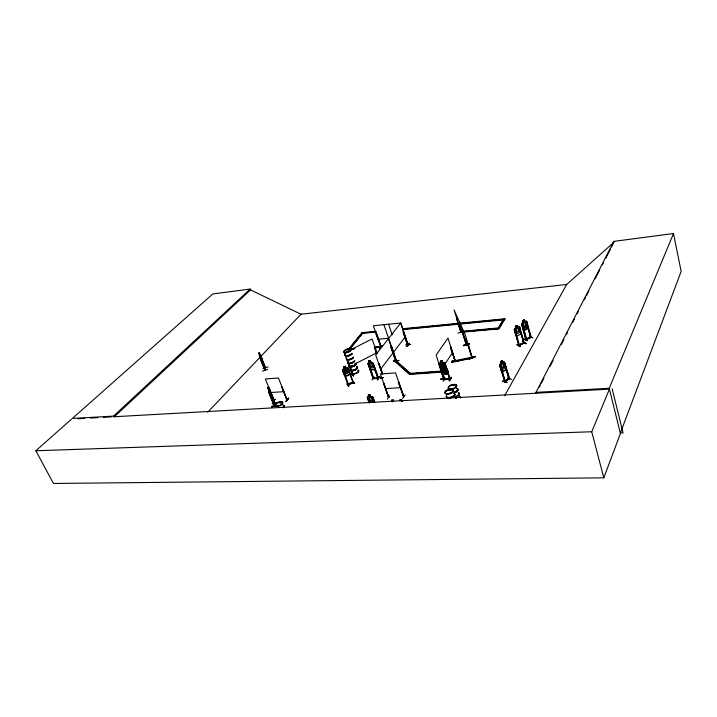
<?xml version="1.0" encoding="UTF-8"?>
<svg xmlns="http://www.w3.org/2000/svg" width="717" height="717" viewBox="0 0 717 717"><rect width="100%" height="100%" fill="white"/><g stroke="black" fill="none" stroke-linecap="round" stroke-linejoin="round"><path stroke-width="1.08" d="M440.444 367.113L440.48 365.213L445.024 364.819L447.847 371.469L446.099 372.311L446.709 374.086L446.037 372.213M440.534 367.086L440.48 365.213L445.024 364.819M522.989 328.879L524.073 330.438L528.133 328.368L528.124 326.271M528.133 328.368L526.717 321.449M472.216 357.577L472.091 358.186L451.871 362.345L451.728 361.897L472.333 357.81L471.929 357.371M353.418 375.941L351.151 373.871M502.429 381.247L507.027 382.627M506.901 382.358L502.384 380.96M466.346 344.16L466.382 344.958L466.274 343.936M472.315 357.792L465.046 334.337L454.058 309.905L461.112 332.509C460.224 330.797 461.183 333.315 461.461 331.81L467.036 331.29M460.959 331.962L498.844 328.449L504.876 318.787L402.354 328.745M348.812 385.845C348.238 388.049 345.11 379.481 348.785 385.863M348.856 386.105L346.992 384.088M379.607 348.785L381.829 345.917M527.398 340.88C522.263 338.065 523.616 338.729 527.595 340.441M517.056 344.707C518.472 343.049 523.455 349.914 517.056 344.707L520.192 346.168M517.307 344.554L520.291 346.472M443.052 381.327L445.167 377.94M345.164 375.771L346.212 367.794M277.703 402.273L272.093 403.886M274.808 403.088L274.279 406.01L268.741 392.432M274.754 402.945L274.512 405.921L268.597 391.312M274.611 403.142L274.306 405.455M275.346 405.705L271.564 406.951L275.319 405.867M271.107 397.209L271.483 395.022M269.216 389.958L274.754 403.492L268.741 388.336L268.525 391.339L274.297 405.974M451.728 361.897L451.835 361.323L472.037 357.156L471.938 357.64M451.871 362.345L451.835 361.323M267.853 388.157L268.006 387.225M268.104 387.736L268.23 388.838L268.337 388.3M267.549 369.461L262.341 371.074M268.059 366.97L262.906 368.556M265.138 367.588L265.622 367.803L265.093 370.178L259.33 355.713L265.102 370.133M264.932 369.694L265.209 367.758M265.389 367.713L264.887 370.25L259.706 357.541M261.795 358.357L262.314 360.185C262.556 364.586 260.244 358.509 261.965 362.022L262.35 360.14L260.083 354.153L265.586 367.973M261.105 357.9L260.943 358.634L259.913 354.978L265.523 368.009L258.989 352.827L259.697 354.458M259.411 355.731L259.796 353.875M259.509 355.157L258.989 352.827L261.454 359.889L261.194 357.514M259.025 353.75L259.133 353.284M259.24 354.27L259.348 353.804M280.257 402.506L280.759 402.318L279.872 402.846M446.53 378.827C441.027 377.357 436.68 380.575 446.61 378.585M440.713 379.194L446.655 378.639M531.342 337.277L525.982 339.849L521.564 324.03L523.231 322.551L522.72 320.732L524.342 319.907M388.578 397.559L383.541 382.905L388.614 397.577M521.6 324.048L526.09 339.939C524.916 337.886 537.508 335.162 525.973 339.401M455.385 361.368L447.982 338.03L436.151 355.085L443.85 378.836L439.413 364.836M393.427 360.812L398.831 360.526L393.49 361.001M438.885 364.128L439.342 363.707L444.397 379.705L450.24 379.248L445.149 363.214L444.325 362.614L439.79 363.044L438.885 364.128L443.617 378.845L443.886 378.477M382.914 377.913L380.754 378.038L382.932 377.492M443.482 378.253L443.715 377.949M504.75 381.847L509.393 378.684L504.508 362.193L503.755 361.834L500.108 364.37L499.713 365.374L504.831 381.973L505.189 381.094M500.116 364.335L499.758 365.392L501.273 370.501L502.375 372.015L506.077 369.497L506.014 367.283M620.339 433.167L681.15 271.367L673.505 233.536L613.94 241.36L535.975 392.378L536.199 393.203M71.548 419.122L35.85 450.76L53.443 483.464L603.795 477.836L620.429 433.534L609.217 388.264L673.505 233.536M396.16 360.992L388.453 338.648L375.663 354.978L382.412 374.023M342.574 370.097L348.13 385.101C347.118 383.729 354.252 381.426 353.472 382.636M348.498 384.357L347.906 384.491M275.023 403.357L267.943 387.243M603.795 477.836L591.74 431.759L609.423 389.116L114.379 416.729M450.357 389.923L450.85 390.102M450.912 389.77L450.59 390.245M451.513 388.955L451.056 389.071M451.638 388.748L450.939 389.026M453.108 385.065L453.225 385.585M451.127 390.021L450.599 389.636M453.35 384.886L453.915 385.038L453.171 385.208M448.528 393.669L447.829 393.696M447.946 393.866L448.304 393.758M447.829 393.821L448.448 393.552M450.159 389.761C449.64 391.491 451.97 389.098 450.419 389.788M450.079 389.887L449.909 390.093M348.695 349.457L347.87 349.744M346.661 352.414L346.168 352.28L346.696 352.271M346.705 352.37L346.239 352.199M377.169 353.436L372.06 338.971L344.456 352.881L352.531 374.991L353.105 374.695L352.468 374.444M514.725 330.77L515.227 330.537L514.627 330.707L518.875 345.549L524.333 343.004L519.682 327.069L518.911 326.755L514.716 328.709L514.25 329.623L515.648 334.525M539.274 387.234L540.304 385.244M541.326 383.254L543.889 378.28M550.038 366.351L553.112 360.382M561.312 344.474L563.876 339.5M566.439 334.534L567.461 332.545M572.587 322.596L574.64 318.617M577.203 313.652L578.225 311.662M584.373 299.724L585.404 297.734M586.425 295.745L588.989 290.779M595.137 278.841L599.753 269.897M602.316 264.923L603.338 262.933M605.901 257.959L610.517 249.014M611.538 247.024L613.94 241.36M250.188 289.05L113.519 416.12L72.399 418.432L212.806 293.961L250.188 289.05L250.529 289.901L300.997 314.234L566.69 284.47L614.102 242.05M504.616 395.775L566.69 284.47M370.564 360.875L368.789 361.054L370.564 360.875L371.182 362.614L373.154 363.098L378.585 378.191L373.333 378.558L367.911 363.501L369.434 362.757L368.888 361.072M367.911 363.501L368.278 362.874L372.374 362.524M449.263 380.861C456.29 369.82 444.441 387.87 451.62 377.429M451.369 377.438L449.281 380.781M367.328 397.433L367.758 396.743M444.217 379.159C445.409 378.209 444.8 380.691 444.943 378.988M446.019 372.248L446.79 371.567L445.687 368.171L444.253 366.799L442.443 366.952L441.95 368.493L443.052 371.881L444.208 372.401L442.855 372.58L442.048 371.944M498.969 327.23L503.791 318.895L497.876 328.986M461.076 332.285L498.969 328.888L504.876 318.787M442.855 372.58L447.372 372.168L447.847 371.469M440.928 368.601L442.156 370.384L446.691 370.008L446.709 368.153M509.617 378.71L508.918 379.006L504.445 363.618L504.876 363.322L509.554 378.773L504.876 381.937L500.161 366.521L500.753 366.27L505.315 381.659M444.907 364.523L445.517 364.361L444.907 364.523L449.711 379.311C453.171 377.223 437.164 380.691 449.514 378.63M442.156 370.384L446.718 369.972M445.123 363.25L442.998 362.73L444.119 363.322L445.221 366.737L444.728 368.269L445.822 371.648L444.02 371.8L442.918 368.413L444.719 368.26L442.918 368.421L441.484 367.05L440.381 363.644L441.143 362.954L440.471 361.072L442.407 360.902L442.927 362.829M442.407 360.902L440.444 361.108L441.063 362.901L439.79 363.044M440.274 364.81L439.673 364.971L440.274 364.81L444.907 379.669M450.715 348.193L455.241 361.619L450.796 346.894L450.401 347.198M455.376 361.332L450.599 347.18M447.542 371.738L447.82 370.644L447.542 371.738L445.338 371.89M444.648 364.433L452.597 352.585M280.114 402.613L280.266 402.327M393.597 399.943L391.634 400.077L392.298 401.95L391.751 400.095M460.95 331.935L461.327 331.379L498.1 327.974M402.542 398.338L405.105 394.861M402.291 401.547L401.628 399.665L402.246 401.61M399.665 399.772L401.628 399.665M442.03 372.123L410.043 374.382L409.891 373.942L410.339 373.315L441.206 371.11M410.043 374.382L410.491 373.754L412.696 373.602M348.211 385.074L348.372 384.285L352.997 382.421M352.907 382.313L353.123 382.941L353.472 382.179M398.329 382.027L403.707 396.662L398.589 382.009M387.341 399.172L389.69 395.766M348.077 385.029L353.589 382.726M348.686 384.859L343.479 370.931L342.977 371.155L343.479 370.931M344.133 368.726L343.488 369.703L344.68 372.903L346.105 373.88L347.808 373.136L348.211 371.379L347.037 368.18L345.908 368L345.307 366.199L343.47 366.987L344.214 368.762M409.057 343.264L406.996 346.463L409.084 343.291M406.996 346.463L409.201 343.506M407.292 344.608L407.803 344.68M395.766 360.427L394.879 361.332L409.416 374.247L410.491 373.754L395.766 360.427L395.623 360.929M396.08 360.068L396.151 359.997M403.259 332.509L407.659 344.967M380.763 378.074L383.003 377.689M398.769 360.561L393.552 360.965M374.74 402.524L372.903 397.048L374.83 402.407M372.697 398.347L373.306 398.195L372.697 398.347L374.229 402.551M369.685 402.811L368.242 398.491L367.642 398.643L369.165 402.837M370.788 396.501L371.908 397.119L373.145 400.525L372.732 402.031L370.994 402.129L369.533 400.731L368.296 397.335L369.004 396.671L368.341 394.843M367.642 398.643L368.242 398.491M377.778 377.984L378.406 377.689L377.814 377.725M379.66 376.362L377.339 379.858L379.687 376.38M377.339 379.858L379.813 376.613M382.224 374.041L378.755 363.331L382.618 373.736M390.998 347.431L391.383 347.136L390.998 347.431L395.766 361.251M391.536 346.714L396.286 360.794L391.724 346.696M407.507 345.101L408.054 344.958L403.393 331.308M373.781 378.495L368.798 364.55L373.656 378.657M373.154 378.056L373.602 378.128M371.881 379.956L374.166 377.008M373.736 378.164L377.868 377.868M380.682 369.138L393.266 352.585M393.391 352.414L405.374 336.649M374.785 367.776L374.857 369.542L370.806 369.748M379.669 348.829L381.794 345.675L379.571 348.552M381.184 347.413L376.649 333.925L381.381 347.288L380.817 347.342M369.578 368.144L370.788 369.811M372.974 364.335L373.539 364.182L372.974 364.335L377.993 378.37L373.055 364.218M369.407 362.793L368.843 363.456L370.008 366.683L371.37 368L373.001 367.875L373.387 366.423L372.231 363.187L371.182 362.614M378.504 378.307L373.243 378.666L368.233 364.702L368.798 364.55M374.346 347.924L380.906 347.351L381.345 346.786L374.202 347.512M381.247 347.395L376.111 334.068L376.649 333.925M349.968 347.978L362.219 332.643L375.6 331.344M349.349 349.179L362.712 333.073L350.201 348.74M349.116 348.417L362.219 332.643M288.772 398.302L285.895 401.547L288.557 398.06M454.148 385.137L453.027 385.423M453.234 385.414L453.368 384.904M275.525 399.055L272.747 402.282M274.208 400.265L274.351 400.785L268.741 387.225L274.154 400.803M286.943 400.032L281.593 386.346L286.97 400.005M347.996 349.322L348.184 349.779M207.661 412.248L301.239 313.974M407.489 345.128L408.036 345.11L400.66 323.008L373.324 325.76L380.951 347.297M530.75 336.981L531.342 337.259M250.529 289.901L113.994 417.088L113.519 416.12M407.982 345.137L403.196 331.568M508.989 378.935L509.285 378.092M504.669 381.928C504.562 379.463 514.474 376.183 504.705 381.417M508.756 378.451L509.231 378.128L509.303 378.701M519.341 344.734L519.458 345.307L519.341 344.734L523.67 342.878L518.624 344.958L519.233 344.796M518.875 345.424L524.226 342.932C523.858 341.892 523.347 342.78 524.387 342.977M348.596 349.546L348.283 349.278M348.856 349.242L348.095 349.269M403.662 396.68L398.41 381.91M280.723 402.73L280.67 402.219M511.804 379.338L507.313 377.922M444.845 379.123L444.226 379.176M450.097 378.701L450.186 379.266M502.375 372.015L506.077 369.497M504.445 363.618L505.037 363.367M500.654 361.762L502.133 360.768C498.288 363.627 503.737 358.267 502.698 362.677L503.621 362.766L504.669 366.315L504.329 368.368L502.859 369.363L501.613 368.386L500.565 364.828L501.165 363.653L500.529 361.718L501.219 363.671M396.331 360.785L388.587 338.487L400.758 322.946L408.107 344.949M525.982 339.849L526.672 339.634L522.487 324.962L521.895 325.142L522.487 324.962M526.583 339.706L522.37 324.9M531.1 336.793L531.279 337.295L526.762 321.395L526.036 321.028L524.853 321.736L524.342 319.8L522.603 320.678L525.229 329.811M352.343 374.364L352.97 374.337M381.211 346.786L380.575 346.965L381.148 346.795M523.769 343.129L519.565 328.413L520.166 328.243L519.664 328.476M526.448 339.177L526.43 339.625M519.458 345.307L515.129 330.474M453.637 385.038L452.956 385.441M352.827 382.349L353.338 382.134M353.087 382.806L347.933 368.995L348.489 368.852L347.987 369.067M444.289 379.042L445.006 379.517M444.468 379.571L450.267 379.114M505.162 381.561L500.591 366.226M352.504 374.901L353.105 374.695M352.647 374.946L347.467 361.225L347.933 360.983L353.024 374.767M374.471 347.539C375.206 346.463 375.323 352.701 376.622 353.615M373.091 378.056L373.682 378.002M373.36 378.549L373.234 378.011M531.225 337.196L530.643 337.501L526.601 322.767L527.192 322.578L526.717 322.82M349.529 366.674L352.468 365.177M354.422 364.182L376.918 352.737M526.072 321.046L522.03 323.089M523.365 323.143L524.978 322.327M524.315 326.54L525.928 325.724M388.838 397.559L383.712 383.003M522.774 341.704L526.126 343.739L522.818 341.713M515.962 328.162L515.335 326.28L517.163 325.428L517.665 327.373M517.19 325.446L515.335 326.28M514.707 328.673L515.89 328.126L515.191 329.175L516.168 332.58L517.486 333.62L519.189 332.822L519.682 330.949L518.723 327.535L517.638 327.346M517.71 327.284L518.956 326.701L519.717 327.086M394.726 360.902L409.273 373.808L410.339 373.315M394.879 361.332L395.918 360.857L410.491 373.754M352.782 374.166L352.943 374.65M352.746 381.31L354.772 383.568L352.818 381.498M343.488 367.005L345.325 366.217M280.284 402.371L280.75 402.407M280.284 402.9L280.437 402.425M531.046 336.667L530.607 337.026M523.858 343.228L519.565 328.413M519.009 345.513L514.286 329.596M456.505 318.482L460.834 332.545M461.793 330.349L466.346 344.958L461.972 330.734M463.729 331.344L458.038 333.145M467.493 343.12L472.091 358.186M469.375 343.9L463.361 345.343L463.549 345.845L469.366 343.873M463.388 345.486L469.241 343.515M463.415 345.54L469.312 343.748M469.259 359.002C474.269 355.56 479.888 355.973 469.259 358.993M469.124 358.608L475.129 356.609M469.205 358.858L475.201 356.842M395.999 360.947L391.204 347.153M267.826 388.13L270.605 394.852L270.309 392.208M270.954 393.068L271.573 395.04M270.434 395.811L271.169 397.191M271.474 406.521L275.238 405.428L271.591 406.79M287.123 399.853L278.456 378.002L265.362 378.979L274.163 400.767M450.393 389.716L451.02 389.725M450.599 390.263L450.025 390.299M444.612 379.526L439.288 363.815M449.568 378.603L450.052 378.576M449.828 379.123L444.988 364.406M378.379 378.325L373.082 363.161M453.574 384.832L454.246 385.101L453.736 384.921M453.565 385.45L453.108 385.468M376.111 334.068L376.568 334.023M376.174 331.774L361.789 333.163L376.317 332.177M402.73 329.202L505.001 319.226M402.873 329.614L458.199 324.263M460.413 324.057L503.567 319.881L503.442 319.45M378.038 339.231L388.569 338.263L383.891 324.702M469.259 331.084L482.631 329.856M484.862 329.65L490.428 329.13M492.66 328.924L498.234 328.413M350.595 349.071L354.969 348.686M374.641 346.956L381.202 346.374M350.747 349.475L352.934 349.287M374.794 347.369L378.065 347.082M350.138 349.618L353.418 349.331M393.4 361.207L398.706 360.373M446.709 374.086L444.755 374.274L444.235 372.365M368.233 364.702L368.717 364.666M452.454 361.458L458.145 360.983M370.761 369.847L374.883 369.506M380.763 378.02L382.995 377.742M416.003 373.36L422.618 372.894M425.925 372.661L432.53 372.195M435.837 371.953L441.349 371.567M409.891 373.942L441.878 371.675M285.913 401.511L288.646 398.276M529.576 336.112L532.973 337.958M270.918 392.513L283.977 391.661M385.576 388.623L400.678 387.664M509.079 379.06L504.607 363.662M367.731 396.788L368.977 396.707L368.251 394.789L370.124 394.673L370.725 396.609L372.876 397.084M535.975 392.378L609.217 388.264M78.135 418.755L84.723 418.387M90.217 418.074L97.906 417.652M103.4 417.339L111.09 416.918M523.168 341.848L526.126 343.739M354.503 383.64L352.692 381.301M35.85 450.76L591.74 431.759M620.402 432.996L623.046 432.907L612.175 388.802M524.808 321.718L525.848 321.888L526.798 325.285L526.341 327.176L524.727 327.992L523.455 326.979L522.496 323.582L523.123 322.507M503.755 361.834L504.463 362.246L505.951 367.31L505.969 369.452M347.189 367.445L347.969 367.812L349.699 374.238C344.734 378.63 343.819 374.229 342.502 370.106L342.923 369.219L347.207 367.4L348.005 367.74L353.562 382.753M524.037 330.42L523.034 328.897M372.822 397.11L372.033 396.528L367.687 396.725L367.256 397.406L369.264 402.712M344.277 374.668L345.513 376.075L349.779 374.301L349.717 372.356M472.01 357.873L467.592 343.335M515.666 334.463L516.787 336.04L521.053 334.05L519.628 327.122M501.326 370.456L502.393 371.926M405.499 345.029L410.68 344.536M458.396 323.878L469.572 349M372.795 398.222L374.319 402.434M368.816 361.018L369.488 362.838M370.537 360.911L371.119 362.712M388.695 397.424L380.377 373.978L395.542 372.885L403.788 396.546M374.561 347.593L376.703 353.669M379.123 364.379L382.439 373.754M401.592 400.686L401.368 400.059L400.185 400.122L400.409 400.749M391.177 347.413L395.954 361.234M388.578 324.227L392.163 334.687M403.339 332.41L407.543 345.128M442.452 366.97L441.34 363.564L443.151 363.402L444.253 366.817M459.382 321.736L466.588 344.886M524.306 319.89L526.843 328.986M526.601 322.767L530.759 337.555M458.405 393.158A4.347 2.017 -17.5 0 1 459.122 395.049A4.347 2.017 -17.5 0 1 455.895 397.173M458.369 392.88A4.41 2.043 -17.5 0 1 459.095 394.798A4.41 2.043 -17.5 0 1 455.824 396.949M460.063 396.842A4.329 2.026 -17.5 0 1 460.431 397.827M456.98 388.56A4.419 2.034 -17.5 0 1 457.706 390.46A4.419 2.034 -17.5 0 1 454.426 392.611M458.755 392.755A4.347 2.017 -17.5 0 1 455.662 396.447M457.016 388.838A4.356 2.008 -17.5 0 1 457.733 390.72A4.356 2.008 -17.5 0 1 454.497 392.835M458.297 392.656A4.41 2.043 -17.5 0 1 459.023 394.574A4.41 2.043 -17.5 0 1 455.752 396.725M456.908 388.336A4.419 2.034 -17.5 0 1 457.634 390.236A4.419 2.034 -17.5 0 1 454.354 392.387M457.374 388.426A4.356 2.008 -17.5 0 1 454.255 392.109M460.153 397.084A4.347 2.034 -17.5 0 1 460.484 397.532M460.108 396.931A4.347 2.034 -17.5 0 1 460.431 397.379M460.215 397.263A4.347 2.034 -17.5 0 1 460.538 397.711M353.454 357.729A3.737 1.506 -20.1 0 1 348.892 360.042M347.387 360.015A3.737 1.506 -20.1 0 1 346.589 359.092M353.427 357.505A3.791 1.533 -20.1 0 1 348.794 359.853M347.27 359.826A3.791 1.533 -20.1 0 1 346.67 358.41M354.619 360.902A3.737 1.524 -20.1 0 1 350.048 363.223M348.552 363.196A3.737 1.524 -20.1 0 1 347.96 361.789M354.574 360.776A3.737 1.524 -20.1 0 1 350.004 363.089M349.179 363.143A3.737 1.524 -20.1 0 1 347.906 361.655M352.038 353.696A3.8 1.515 -20.1 0 1 347.395 356.044M345.872 356.017A3.8 1.515 -20.1 0 1 345.28 354.619M353.221 357.093A3.737 1.506 -20.1 0 1 348.65 359.405M347.153 359.378A3.737 1.506 -20.1 0 1 346.562 357.989M352.074 353.929A3.746 1.497 -20.1 0 1 347.494 356.241M345.988 356.215A3.746 1.497 -20.1 0 1 345.191 355.3M353.356 357.308A3.791 1.533 -20.1 0 1 348.722 359.656M347.198 359.629A3.791 1.533 -20.1 0 1 346.598 358.213M351.966 353.499A3.8 1.515 -20.1 0 1 347.324 355.847M345.8 355.829A3.8 1.515 -20.1 0 1 345.2 354.422M351.841 353.284A3.746 1.497 -20.1 0 1 347.252 355.596M345.755 355.578A3.746 1.497 -20.1 0 1 345.173 354.198M356.77 367.086A3.719 1.542 -20.1 0 1 356.564 369.336A3.719 1.542 -20.1 0 1 351.787 370.85A3.719 1.542 -20.1 0 1 351.178 368.852M356.725 366.844A3.773 1.559 -20.1 0 1 356.725 368.959A3.773 1.559 -20.1 0 1 352.181 370.671A3.773 1.559 -20.1 0 1 350.622 369.138M357.917 370.214A3.719 1.551 -20.1 0 1 356.277 373.315A3.719 1.551 -20.1 0 1 351.688 372.965M358.366 370.295A3.719 1.551 -20.1 0 1 355.775 373.369A3.719 1.551 -20.1 0 1 351.644 372.831M358.312 370.214A3.702 1.542 -20.1 0 1 355.74 373.27A3.702 1.542 -20.1 0 1 351.635 372.741M355.856 363.295A3.782 1.551 -20.1 0 1 354.53 365.76A3.782 1.551 -20.1 0 1 349.842 366.817M349.34 366.611A3.782 1.551 -20.1 0 1 349.242 365.392M356.537 366.459A3.719 1.542 -20.1 0 1 356.537 368.538A3.719 1.542 -20.1 0 1 352.056 370.232A3.719 1.542 -20.1 0 1 350.514 368.726M355.892 363.537A3.728 1.533 -20.1 0 1 352.827 366.737A3.728 1.533 -20.1 0 1 349.367 365.598M356.654 366.647A3.773 1.559 -20.1 0 1 356.654 368.762A3.773 1.559 -20.1 0 1 352.11 370.474A3.773 1.559 -20.1 0 1 350.55 368.95M356.071 363.42A3.782 1.551 -20.1 0 1 352.208 366.486A3.782 1.551 -20.1 0 1 349.17 365.195M355.937 363.223A3.728 1.524 -20.1 0 1 352.603 366.109A3.728 1.524 -20.1 0 1 348.928 365.446M354.736 361.251A3.728 1.515 -20.1 0 1 350.183 363.564M348.686 363.537A3.728 1.515 -20.1 0 1 348.095 362.13M354.673 361.054A3.737 1.524 -20.1 0 1 350.102 363.367M348.605 363.34A3.737 1.524 -20.1 0 1 348.014 361.933M283.708 405.607A4.042 1.703 -22.3 0 1 283.735 407.417M283.753 405.867A3.988 1.676 -22.3 0 1 283.789 407.65M283.018 405.239A4.042 1.703 -22.3 0 1 283.054 407.785M282.883 405.033A3.988 1.676 -22.3 0 1 282.928 407.552M453.933 393.4A4.445 2.061 -17.6 0 1 451.88 397.308A4.445 2.061 -17.6 0 1 446.368 396.393M453.969 393.678A4.383 2.034 -17.6 0 1 453.924 396.411A4.383 2.034 -17.6 0 1 448.564 398.168A4.383 2.034 -17.6 0 1 446.763 396.044M454.453 393.499A4.445 2.061 -17.6 0 1 451.262 397.281A4.445 2.061 -17.6 0 1 446.297 396.169M454.318 393.274A4.392 2.034 -17.6 0 1 451.172 397.003A4.392 2.034 -17.6 0 1 446.27 395.909M455.851 397.845A4.436 2.079 -17.6 0 1 456.182 398.302M455.716 397.621A4.383 2.043 -17.6 0 1 456.048 398.069M455.367 398.016A4.374 2.052 -17.6 0 1 455.949 398.347M441.905 367.579L443.877 369.64C442.013 371.962 444.603 372.822 444.388 370.017L446.574 371.549L444.665 369.56C446.539 367.086 444.047 366.27 444.155 369.201L442.004 367.534M351.222 374.077L353.705 375.798L351.222 374.077M270.219 392.665L270.058 393.516L268.938 389.546L270.219 392.665M458.244 360.884L452.355 361.234L458.244 360.884M503.881 366.844L502.411 367.848L501.353 364.29L502.832 363.295L503.881 366.844M501.909 361.251L500.959 361.888L501.147 362.524L502.097 361.888L501.909 361.251M524.27 320.947L523.231 321.476L523.06 320.866L524.1 320.338L524.27 320.947M516.894 325.966L515.801 326.477L515.98 327.086L517.074 326.576L516.894 325.966M517.808 327.956L516.106 328.753L517.074 332.159L518.776 331.371L517.808 327.956M347.297 371.773L345.594 372.508L344.411 369.309L346.114 368.574L347.297 371.773M345.065 366.701L343.972 367.176L344.178 367.749L345.28 367.274L345.065 366.701M442.138 361.296L440.973 361.404L441.17 362.013L442.335 361.906L442.138 361.296M445.983 373.19L444.827 373.279L445.024 373.88L446.18 373.79L445.983 373.19M370.339 361.251L369.291 361.341L369.497 361.915L370.546 361.834L370.339 361.251M371.352 363.259L369.721 363.385L370.877 366.62L372.508 366.495L371.352 363.259M393.364 400.31L392.19 400.391L392.405 401.009L393.588 400.928L393.364 400.31M369.882 395.067L368.762 395.13L368.986 395.739L370.106 395.676L369.882 395.067M370.976 397.182L369.228 397.281L370.465 400.678L372.204 400.579L370.976 397.182M449.998 389.017A4.374 1.999 -17.6 0 0 456.63 385.889A4.374 1.999 -17.6 0 0 450.661 385.28A4.374 1.999 -17.6 0 0 449.998 389.017M450.079 389.241A4.356 1.99 -17.6 0 0 456.684 386.122A4.356 1.99 -17.6 0 0 450.742 385.513A4.356 1.99 -17.6 0 0 450.079 389.241M450.007 389.035A4.374 1.999 -17.6 0 0 456.63 385.907A4.374 1.999 -17.6 0 0 450.67 385.298A4.374 1.999 -17.6 0 0 450.007 389.035M460.269 397.487A4.329 2.026 -17.5 0 0 459.678 397.164A4.32 2.026 -17.5 0 1 460.251 397.478M345.271 352.468A3.764 1.488 -20.1 0 0 350.882 349.627A3.764 1.488 -20.1 0 0 345.836 349.591A3.764 1.488 -20.1 0 0 345.271 352.468M345.397 352.773A3.746 1.488 -20.1 0 0 350.989 349.95A3.746 1.488 -20.1 0 0 345.961 349.905A3.746 1.488 -20.1 0 0 345.397 352.773A3.737 1.479 -20.1 0 0 350.98 349.959A3.737 1.479 -20.1 0 0 345.961 349.914A3.737 1.479 -20.1 0 0 345.406 352.782M277.058 406.037A4.006 1.667 -22.3 0 0 282.668 402.631A4.006 1.667 -22.3 0 0 277.004 402.972A4.006 1.667 -22.3 0 0 277.058 406.037M277.192 406.351A3.988 1.667 -22.3 0 0 282.785 402.963A3.988 1.667 -22.3 0 0 277.147 403.295A3.988 1.667 -22.3 0 0 277.192 406.351M277.103 406.154A4.006 1.667 -22.3 0 0 282.713 402.748A4.006 1.667 -22.3 0 0 277.049 403.088A4.006 1.667 -22.3 0 0 277.103 406.154M446.843 393.741A4.383 2.017 -17.7 0 0 453.494 390.595A4.392 2.017 -17.7 0 0 447.525 389.949A4.392 2.017 -17.7 0 0 446.834 393.741A4.401 2.026 -17.7 0 0 453.511 390.604A4.401 2.026 -17.7 0 0 447.525 389.967A4.383 2.017 -17.7 0 0 446.843 393.741M453.494 390.595A4.383 2.017 -17.7 0 0 447.525 389.958A4.401 2.026 -17.7 0 0 446.834 393.758A4.392 2.017 -17.7 0 0 453.502 390.586M446.96 394.117A4.383 2.017 -17.7 0 0 453.61 390.971A4.383 2.017 -17.7 0 0 447.65 390.335A4.383 2.017 -17.7 0 0 446.96 394.117M446.879 393.911A4.401 2.026 -17.7 0 0 453.556 390.747A4.401 2.026 -17.7 0 0 447.569 390.111A4.401 2.026 -17.7 0 0 446.879 393.911"/></g></svg>
